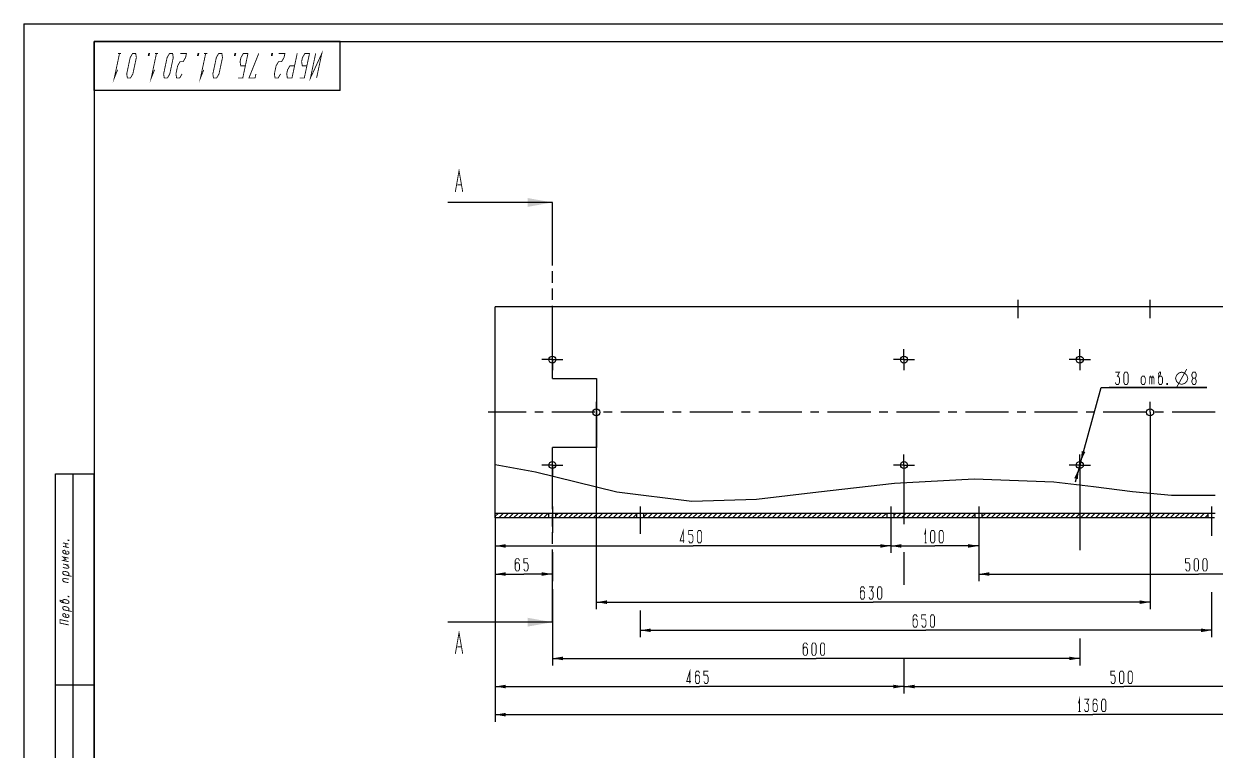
# Model space of a CAD drawing. Header units: millimetres. Extents: x 0 to 594, y 0 to 420.
# Drawn here: x 0 to 338.8, y 213.4 to 420 of the extents above; entities that cross this region are included whole.
import ezdxf

# ---------------------------------------------------------------- set-up
doc = ezdxf.new("R2010")
doc.units = ezdxf.units.MM
doc.header["$LTSCALE"] = 32.67
doc.linetypes.add('CENTER', pattern=[0.6, 0.375, -0.075, 0.075, -0.075])
doc.linetypes.add('PHANTOM', pattern=[0.8, 0.45, -0.05, 0.1, -0.05, 0.1, -0.05])
doc.layers.get('0').update_dxf_attribs({"linetype": 'CONTINUOUS'})
for name, color, linetype in [('ALL_AXIS', 7, 'CONTINUOUS'), ('ALL_DIMENSIONS', 7, 'CONTINUOUS'), ('DEFAULT_3', 7, 'PHANTOM')]:
    doc.layers.add(name, color=color, linetype=linetype)
doc.styles.get("Standard").update_dxf_attribs({"font": 'txt', "width": 0.7})
doc.dimstyles.new('DIMSTYLE_1', dxfattribs={"dimtxt": 3.5, "dimasz": 3, "dimexe": 0.18, "dimexo": 0.0625, "dimgap": 0.09, "dimtad": 1, "dimdec": 5, "dimlfac": 4, "dimdsep": 46, "dimtxsty": 'STANDARD', "dimblk": '_FILLED', "dimblk1": '_FILLED', "dimblk2": '_FILLED', "dimcen": 0.09, "dimadec": 0, "dimazin": 0, "dimtp": 1.2, "dimtm": 1.2, "dimtfac": 1, "dimtdec": 5, "dimtofl": 0, "dimtmove": 0, "dimatfit": 3, "dimldrblk": '_FILLED', "dimfxl": 1, "dimtolj": 1, "dimarcsym": 0})
doc.dimstyles.new('DIMSTYLE_4', dxfattribs={"dimtxt": 3.5, "dimasz": 3, "dimexe": 0.18, "dimexo": 0.0625, "dimgap": 0.09, "dimtad": 1, "dimtih": 1, "dimtoh": 1, "dimdec": 5, "dimlfac": 4, "dimdsep": 46, "dimtxsty": 'STANDARD', "dimblk": '_FILLED', "dimblk1": '_FILLED', "dimblk2": '_FILLED', "dimcen": 0.09, "dimadec": 0, "dimazin": 0, "dimtp": 0.2, "dimtm": 0.2, "dimtfac": 1, "dimtdec": 5, "dimtofl": 0, "dimtmove": 0, "dimatfit": 3, "dimldrblk": '_FILLED', "dimfxl": 1, "dimtolj": 1, "dimarcsym": 0})
doc.dimstyles.new('DIMSTYLE_5', dxfattribs={"dimtxt": 3.5, "dimasz": 3, "dimexe": 0.18, "dimexo": 0.0625, "dimgap": 0.09, "dimtad": 1, "dimdec": 5, "dimlfac": 4, "dimdsep": 46, "dimtxsty": 'STANDARD', "dimblk": '_FILLED', "dimblk1": '_FILLED', "dimblk2": '_FILLED', "dimcen": 0.09, "dimadec": 0, "dimazin": 0, "dimtp": 0.3, "dimtm": 0.3, "dimtfac": 1, "dimtdec": 5, "dimtofl": 0, "dimtmove": 0, "dimatfit": 3, "dimldrblk": '_FILLED', "dimfxl": 1, "dimtolj": 1, "dimarcsym": 0})
doc.dimstyles.new('DIMSTYLE_6', dxfattribs={"dimtxt": 3.5, "dimasz": 3, "dimexe": 0.18, "dimexo": 0.0625, "dimgap": 0.09, "dimtad": 1, "dimdec": 5, "dimlfac": 4, "dimdsep": 46, "dimtxsty": 'STANDARD', "dimblk": '_FILLED', "dimblk1": '_FILLED', "dimblk2": '_FILLED', "dimcen": 0.09, "dimadec": 0, "dimazin": 0, "dimtp": 0.8, "dimtm": 0.8, "dimtfac": 1, "dimtdec": 5, "dimtofl": 0, "dimtmove": 0, "dimatfit": 3, "dimldrblk": '_FILLED', "dimfxl": 1, "dimtolj": 1, "dimarcsym": 0})

# ---------------------------------------------------------------- blocks, each defined once
blk = doc.blocks.new('_FILLED')
at = {"color": 0, "linetype": 'BYBLOCK'}
blk.add_solid([(0, 0), (-1, 0.17), (-1, -0.17)], dxfattribs=at)
blk = doc.blocks.new('*D0')
at = {"layer": 'ALL_DIMENSIONS', "color": 2, "linetype": 'CONTINUOUS'}
for p, q in [((134.07, 279.91), (134.07, 221.48)), ((474.07, 280.23), (474.07, 221.48)), ((134.07, 223.48), (304.07, 223.48)), ((474.07, 223.48), (304.07, 223.48))]:
    blk.add_line(p, q, dxfattribs=at)
at = {"layer": 'ALL_DIMENSIONS', "color": 2, "linetype": 'CONTINUOUS', "xscale": 3, "yscale": 3, "zscale": 3, "rotation": 180}
blk.add_blockref('_FILLED', (134.07, 223.48), dxfattribs=at)
at = {"layer": 'ALL_DIMENSIONS', "color": 2, "linetype": 'CONTINUOUS', "xscale": 3, "yscale": 3, "zscale": 3}
blk.add_blockref('_FILLED', (474.07, 223.48), dxfattribs=at)
blk = doc.blocks.new('*D3')
at = {"layer": 'ALL_DIMENSIONS', "color": 2, "linetype": 'CONTINUOUS'}
for p, q in [((300.32, 294.48), (306.4, 316.55)), ((306.4, 316.55), (336.41, 316.55)), ((336.41, 316.55), (308.65, 316.55)), ((300.59, 295.45), (300.32, 294.48)), ((300.59, 295.45), (300.59, 295.45)), ((300.32, 294.48), (299, 289.66)), ((300.06, 293.52), (300.32, 294.48)), ((300.06, 293.52), (300.06, 293.52))]:
    blk.add_line(p, q, dxfattribs=at)
at = {"layer": 'ALL_DIMENSIONS', "color": 2, "linetype": 'CONTINUOUS', "xscale": 3, "yscale": 3, "zscale": 3}
for p, rotation in [((300.59, 295.45), 254.6078218206), ((300.06, 293.52), 74.6051785824)]:
    blk.add_blockref('_FILLED', p, dxfattribs=dict(at, rotation=rotation))
blk = doc.blocks.new('*D6')
at = {"layer": 'ALL_DIMENSIONS', "color": 2, "linetype": 'CONTINUOUS'}
for p, q in [((300.32, 294.48), (300.32, 270.27)), ((150.32, 259.17), (150.32, 237.48)), ((300.32, 245.19), (300.32, 237.48)), ((150.32, 239.48), (225.32, 239.48)), ((300.32, 239.48), (225.32, 239.48))]:
    blk.add_line(p, q, dxfattribs=at)
at = {"layer": 'ALL_DIMENSIONS', "color": 2, "linetype": 'CONTINUOUS', "xscale": 3, "yscale": 3, "zscale": 3, "rotation": 180}
blk.add_blockref('_FILLED', (150.32, 239.48), dxfattribs=at)
at = {"layer": 'ALL_DIMENSIONS', "color": 2, "linetype": 'CONTINUOUS', "xscale": 3, "yscale": 3, "zscale": 3}
blk.add_blockref('_FILLED', (300.32, 239.48), dxfattribs=at)
blk = doc.blocks.new('*D7')
at = {"layer": 'ALL_DIMENSIONS', "color": 2, "linetype": 'CONTINUOUS'}
for p, q in [((250.32, 292.05), (250.32, 277.7)), ((134.07, 280.3), (134.07, 229.48)), ((250.32, 269.67), (250.32, 260.37)), ((250.32, 235.97), (250.32, 229.48)), ((134.07, 231.48), (192.2, 231.48)), ((250.32, 231.48), (192.2, 231.48))]:
    blk.add_line(p, q, dxfattribs=at)
at = {"layer": 'ALL_DIMENSIONS', "color": 2, "linetype": 'CONTINUOUS', "xscale": 3, "yscale": 3, "zscale": 3, "rotation": 180}
blk.add_blockref('_FILLED', (134.07, 231.48), dxfattribs=at)
at = {"layer": 'ALL_DIMENSIONS', "color": 2, "linetype": 'CONTINUOUS', "xscale": 3, "yscale": 3, "zscale": 3}
blk.add_blockref('_FILLED', (250.32, 231.48), dxfattribs=at)
blk = doc.blocks.new('*D8')
at = {"layer": 'ALL_DIMENSIONS', "color": 2, "linetype": 'CONTINUOUS'}
for p, q in [((375.32, 294.48), (375.32, 277.09)), ((375.32, 261.54), (375.32, 229.48)), ((250.32, 239.48), (250.32, 229.48)), ((250.32, 231.48), (312.82, 231.48)), ((375.32, 231.48), (312.82, 231.48))]:
    blk.add_line(p, q, dxfattribs=at)
at = {"layer": 'ALL_DIMENSIONS', "color": 2, "linetype": 'CONTINUOUS', "xscale": 3, "yscale": 3, "zscale": 3, "rotation": 180}
blk.add_blockref('_FILLED', (250.32, 231.48), dxfattribs=at)
at = {"layer": 'ALL_DIMENSIONS', "color": 2, "linetype": 'CONTINUOUS', "xscale": 3, "yscale": 3, "zscale": 3}
blk.add_blockref('_FILLED', (375.32, 231.48), dxfattribs=at)
blk = doc.blocks.new('*D9')
at = {"layer": 'ALL_DIMENSIONS', "color": 2, "linetype": 'CONTINUOUS'}
for p, q in [((162.82, 309.48), (162.82, 253.48)), ((320.32, 309.48), (320.32, 253.48)), ((162.82, 255.48), (241.57, 255.48)), ((320.32, 255.48), (241.57, 255.48))]:
    blk.add_line(p, q, dxfattribs=at)
at = {"layer": 'ALL_DIMENSIONS', "color": 2, "linetype": 'CONTINUOUS', "xscale": 3, "yscale": 3, "zscale": 3, "rotation": 180}
blk.add_blockref('_FILLED', (162.82, 255.48), dxfattribs=at)
at = {"layer": 'ALL_DIMENSIONS', "color": 2, "linetype": 'CONTINUOUS', "xscale": 3, "yscale": 3, "zscale": 3}
blk.add_blockref('_FILLED', (320.32, 255.48), dxfattribs=at)
blk = doc.blocks.new('*D10')
at = {"layer": 'ALL_DIMENSIONS', "color": 2, "linetype": 'CONTINUOUS'}
for p, q in [((134.07, 279.48), (134.07, 261.48)), ((150.32, 279.48), (150.32, 275.22)), ((150.32, 269.7), (150.32, 261.48)), ((134.07, 263.48), (142.2, 263.48)), ((150.32, 263.48), (142.2, 263.48))]:
    blk.add_line(p, q, dxfattribs=at)
at = {"layer": 'ALL_DIMENSIONS', "color": 2, "linetype": 'CONTINUOUS', "xscale": 3, "yscale": 3, "zscale": 3, "rotation": 180}
blk.add_blockref('_FILLED', (134.07, 263.48), dxfattribs=at)
at = {"layer": 'ALL_DIMENSIONS', "color": 2, "linetype": 'CONTINUOUS', "xscale": 3, "yscale": 3, "zscale": 3}
blk.add_blockref('_FILLED', (150.32, 263.48), dxfattribs=at)
blk = doc.blocks.new('*D11')
at = {"layer": 'ALL_DIMENSIONS', "color": 2, "linetype": 'CONTINUOUS'}
for p, q in [((134.07, 279.48), (134.07, 269.48)), ((246.57, 279.48), (246.57, 269.48)), ((134.07, 271.48), (190.32, 271.48)), ((246.57, 271.48), (190.32, 271.48))]:
    blk.add_line(p, q, dxfattribs=at)
at = {"layer": 'ALL_DIMENSIONS', "color": 2, "linetype": 'CONTINUOUS', "xscale": 3, "yscale": 3, "zscale": 3, "rotation": 180}
blk.add_blockref('_FILLED', (134.07, 271.48), dxfattribs=at)
at = {"layer": 'ALL_DIMENSIONS', "color": 2, "linetype": 'CONTINUOUS', "xscale": 3, "yscale": 3, "zscale": 3}
blk.add_blockref('_FILLED', (246.57, 271.48), dxfattribs=at)
blk = doc.blocks.new('*D13')
at = {"layer": 'ALL_DIMENSIONS', "color": 2, "linetype": 'CONTINUOUS'}
for p, q in [((271.57, 279.48), (271.57, 261.48)), ((396.57, 279.48), (396.57, 261.48)), ((271.57, 263.48), (334.07, 263.48)), ((396.57, 263.48), (334.07, 263.48))]:
    blk.add_line(p, q, dxfattribs=at)
at = {"layer": 'ALL_DIMENSIONS', "color": 2, "linetype": 'CONTINUOUS', "xscale": 3, "yscale": 3, "zscale": 3, "rotation": 180}
blk.add_blockref('_FILLED', (271.57, 263.48), dxfattribs=at)
at = {"layer": 'ALL_DIMENSIONS', "color": 2, "linetype": 'CONTINUOUS', "xscale": 3, "yscale": 3, "zscale": 3}
blk.add_blockref('_FILLED', (396.57, 263.48), dxfattribs=at)
blk = doc.blocks.new('*D17')
at = {"layer": 'ALL_DIMENSIONS', "color": 2, "linetype": 'CONTINUOUS'}
for p, q in [((175.32, 279.48), (175.32, 274.96)), ((337.82, 279.48), (337.82, 274.33)), ((337.82, 258.28), (337.82, 245.48)), ((175.32, 253.13), (175.32, 245.48)), ((175.32, 247.48), (256.57, 247.48)), ((337.82, 247.48), (256.57, 247.48))]:
    blk.add_line(p, q, dxfattribs=at)
at = {"layer": 'ALL_DIMENSIONS', "color": 2, "linetype": 'CONTINUOUS', "xscale": 3, "yscale": 3, "zscale": 3, "rotation": 180}
blk.add_blockref('_FILLED', (175.32, 247.48), dxfattribs=at)
at = {"layer": 'ALL_DIMENSIONS', "color": 2, "linetype": 'CONTINUOUS', "xscale": 3, "yscale": 3, "zscale": 3}
blk.add_blockref('_FILLED', (337.82, 247.48), dxfattribs=at)
blk = doc.blocks.new('*D18')
at = {"layer": 'ALL_DIMENSIONS', "color": 2, "linetype": 'CONTINUOUS'}
for p, q in [((246.57, 277.48), (246.57, 269.48)), ((271.57, 277.48), (271.57, 269.48)), ((246.57, 271.48), (259.07, 271.48)), ((271.57, 271.48), (259.07, 271.48))]:
    blk.add_line(p, q, dxfattribs=at)
at = {"layer": 'ALL_DIMENSIONS', "color": 2, "linetype": 'CONTINUOUS', "xscale": 3, "yscale": 3, "zscale": 3, "rotation": 180}
blk.add_blockref('_FILLED', (246.57, 271.48), dxfattribs=at)
at = {"layer": 'ALL_DIMENSIONS', "color": 2, "linetype": 'CONTINUOUS', "xscale": 3, "yscale": 3, "zscale": 3}
blk.add_blockref('_FILLED', (271.57, 271.48), dxfattribs=at)

msp = doc.modelspace()

# ---------------------------------------------------------------- linework, layer by layer
at = {"color": 7, "linetype": 'CONTINUOUS'}
for p, q in [((0, 420), (0, 0)), ((0, 420), (594, 420)), ((90, 415), (20, 415)), ((20, 401), (20, 415)), ((20, 415), (20, 5)), ((20, 415), (589, 415)), ((90, 401), (90, 415)), ((90, 401), (20, 401)), ((150.3236612, 369.1847294), (126.6236612, 369.1847294)), ((134.0736612, 279.4844294), (134.0736612, 339.4844294)), ((474.0736612, 339.4844294), (134.0736612, 339.4844294)), ((9, 172), (9, 292)), ((9, 292), (20, 292)), ((14, 172), (14, 292)), ((20, 172), (20, 292)), ((145.5354102, 292.4936978), (134.0736612, 294.5939944)), ((168.6261975, 286.7862389), (145.5354102, 292.4936978)), ((247.6645477, 289.2033859), (226.0140792, 286.7862389)), ((270.2609713, 290.462363), (247.6645477, 289.2033859)), ((292.9666078, 289.655633), (270.2609713, 290.462363)), ((304.1926816, 288.3060272), (292.9666078, 289.655633)), ((315.3222861, 286.8242513), (304.1926816, 288.3060272)), ((189.9966665, 284.1006105), (168.6261975, 286.7862389)), ((208.4162583, 284.6744963), (189.9966665, 284.1006105)), ((226.0140792, 286.7862389), (208.4162583, 284.6744963)), ((326.4428722, 285.8297742), (315.3222861, 286.8242513)), ((338.8277897, 285.7818137), (326.4428722, 285.8297742)), ((149.3236612, 280.7344294), (134.0736612, 280.7344294)), ((149.3236612, 279.4844294), (134.0736612, 279.4844294)), ((149.3236612, 279.4844294), (149.3236612, 280.7344294)), ((151.3236612, 279.4844294), (151.3236612, 280.7344294)), ((174.3236612, 280.7344294), (151.3236612, 280.7344294)), ((174.3236612, 279.4844294), (151.3236612, 279.4844294)), ((174.3236612, 279.4844294), (174.3236612, 280.7344294)), ((176.3236612, 279.4844294), (176.3236612, 280.7344294)), ((245.5736612, 280.7344294), (176.3236612, 280.7344294)), ((245.5736612, 279.4844294), (176.3236612, 279.4844294)), ((245.5736612, 279.4844294), (245.5736612, 280.7344294)), ((247.5736612, 279.4844294), (247.5736612, 280.7344294)), ((270.5736612, 280.7344294), (247.5736612, 280.7344294)), ((270.5736612, 279.4844294), (247.5736612, 279.4844294)), ((270.5736612, 279.4844294), (270.5736612, 280.7344294)), ((272.5736612, 279.4844294), (272.5736612, 280.7344294)), ((336.8236612, 280.7344294), (272.5736612, 280.7344294)), ((336.8236612, 279.4844294), (272.5736612, 279.4844294)), ((336.8236612, 279.4844294), (336.8236612, 280.7344294)), ((150.3236612, 249.7841294), (126.6236612, 249.7841294)), ((9, 232), (20, 232))]:
    msp.add_line(p, q, dxfattribs=at)
at = {"color": 5, "linetype": 'CONTINUOUS'}
for p, q in [((126.6236612, 369.1847294), (120.6236612, 369.1847294)), ((126.6236612, 249.7841294), (120.6236612, 249.7841294))]:
    msp.add_line(p, q, dxfattribs=at)
at = {"color": 2, "linetype": 'CONTINUOUS'}
for p, q in [((134.0736612, 279.9098979), (134.8981927, 280.7344294)), ((135.0624063, 279.4844294), (136.3124063, 280.7344294)), ((136.4766198, 279.4844294), (137.7266198, 280.7344294)), ((137.8908334, 279.4844294), (139.1408334, 280.7344294)), ((139.305047, 279.4844294), (140.555047, 280.7344294)), ((140.7192605, 279.4844294), (141.9692605, 280.7344294)), ((142.1334741, 279.4844294), (143.3834741, 280.7344294)), ((143.5476877, 279.4844294), (144.7976877, 280.7344294)), ((144.9619012, 279.4844294), (146.2119012, 280.7344294)), ((146.3761148, 279.4844294), (147.6261148, 280.7344294)), ((147.7903283, 279.4844294), (149.0403283, 280.7344294)), ((149.2045419, 279.4844294), (149.3236612, 279.6035487)), ((151.3236612, 280.1893352), (151.8687555, 280.7344294)), ((152.032969, 279.4844294), (153.282969, 280.7344294)), ((153.4471826, 279.4844294), (154.6971826, 280.7344294)), ((154.8613962, 279.4844294), (156.1113962, 280.7344294)), ((156.2756097, 279.4844294), (157.5256097, 280.7344294)), ((157.6898233, 279.4844294), (158.9398233, 280.7344294)), ((159.1040368, 279.4844294), (160.3540368, 280.7344294)), ((160.5182504, 279.4844294), (161.7682504, 280.7344294)), ((161.932464, 279.4844294), (163.182464, 280.7344294)), ((163.3466775, 279.4844294), (164.5966775, 280.7344294)), ((164.7608911, 279.4844294), (166.0108911, 280.7344294)), ((166.1751047, 279.4844294), (167.4251047, 280.7344294)), ((167.5893182, 279.4844294), (168.8393182, 280.7344294)), ((169.0035318, 279.4844294), (170.2535318, 280.7344294)), ((170.4177453, 279.4844294), (171.6677453, 280.7344294)), ((171.8319589, 279.4844294), (173.0819589, 280.7344294)), ((173.2461725, 279.4844294), (174.3236612, 280.5619182)), ((176.3236612, 279.733491), (177.3245996, 280.7344294)), ((177.4888132, 279.4844294), (178.7388132, 280.7344294)), ((178.9030267, 279.4844294), (180.1530267, 280.7344294)), ((180.3172403, 279.4844294), (181.5672403, 280.7344294)), ((181.7314538, 279.4844294), (182.9814538, 280.7344294)), ((183.1456674, 279.4844294), (184.3956674, 280.7344294)), ((184.559881, 279.4844294), (185.809881, 280.7344294)), ((185.9740945, 279.4844294), (187.2240945, 280.7344294)), ((187.3883081, 279.4844294), (188.6383081, 280.7344294)), ((188.8025217, 279.4844294), (190.0525217, 280.7344294)), ((190.2167352, 279.4844294), (191.4667352, 280.7344294)), ((191.6309488, 279.4844294), (192.8809488, 280.7344294)), ((193.0451623, 279.4844294), (194.2951623, 280.7344294)), ((194.4593759, 279.4844294), (195.7093759, 280.7344294)), ((195.8735895, 279.4844294), (197.1235895, 280.7344294)), ((197.287803, 279.4844294), (198.537803, 280.7344294)), ((198.7020166, 279.4844294), (199.9520166, 280.7344294)), ((200.1162301, 279.4844294), (201.3662301, 280.7344294)), ((201.5304437, 279.4844294), (202.7804437, 280.7344294)), ((202.9446573, 279.4844294), (204.1946573, 280.7344294)), ((204.3588708, 279.4844294), (205.6088708, 280.7344294)), ((205.7730844, 279.4844294), (207.0230844, 280.7344294)), ((207.187298, 279.4844294), (208.437298, 280.7344294)), ((208.6015115, 279.4844294), (209.8515115, 280.7344294)), ((210.0157251, 279.4844294), (211.2657251, 280.7344294)), ((211.4299386, 279.4844294), (212.6799386, 280.7344294)), ((212.8441522, 279.4844294), (214.0941522, 280.7344294)), ((214.2583658, 279.4844294), (215.5083658, 280.7344294)), ((215.6725793, 279.4844294), (216.9225793, 280.7344294)), ((217.0867929, 279.4844294), (218.3367929, 280.7344294)), ((218.5010065, 279.4844294), (219.7510065, 280.7344294)), ((219.91522, 279.4844294), (221.16522, 280.7344294)), ((221.3294336, 279.4844294), (222.5794336, 280.7344294)), ((222.7436471, 279.4844294), (223.9936471, 280.7344294)), ((224.1578607, 279.4844294), (225.4078607, 280.7344294)), ((225.5720743, 279.4844294), (226.8220743, 280.7344294)), ((226.9862878, 279.4844294), (228.2362878, 280.7344294)), ((228.4005014, 279.4844294), (229.6505014, 280.7344294)), ((229.814715, 279.4844294), (231.064715, 280.7344294)), ((231.2289285, 279.4844294), (232.4789285, 280.7344294)), ((232.6431421, 279.4844294), (233.8931421, 280.7344294)), ((234.0573556, 279.4844294), (235.3073556, 280.7344294)), ((235.4715692, 279.4844294), (236.7215692, 280.7344294)), ((236.8857828, 279.4844294), (238.1357828, 280.7344294)), ((238.2999963, 279.4844294), (239.5499963, 280.7344294)), ((239.7142099, 279.4844294), (240.9642099, 280.7344294)), ((241.1284235, 279.4844294), (242.3784235, 280.7344294)), ((242.542637, 279.4844294), (243.792637, 280.7344294)), ((243.9568506, 279.4844294), (245.2068506, 280.7344294)), ((245.3710641, 279.4844294), (245.5736612, 279.6870265)), ((247.5736612, 280.2728129), (248.0352777, 280.7344294)), ((248.1994913, 279.4844294), (249.4494913, 280.7344294)), ((249.6137048, 279.4844294), (250.8637048, 280.7344294)), ((251.0279184, 279.4844294), (252.2779184, 280.7344294)), ((252.442132, 279.4844294), (253.692132, 280.7344294)), ((253.8563455, 279.4844294), (255.1063455, 280.7344294)), ((255.2705591, 279.4844294), (256.5205591, 280.7344294)), ((256.6847726, 279.4844294), (257.9347726, 280.7344294)), ((258.0989862, 279.4844294), (259.3489862, 280.7344294)), ((259.5131998, 279.4844294), (260.7631998, 280.7344294)), ((260.9274133, 279.4844294), (262.1774133, 280.7344294)), ((262.3416269, 279.4844294), (263.5916269, 280.7344294)), ((263.7558405, 279.4844294), (265.0058405, 280.7344294)), ((265.170054, 279.4844294), (266.420054, 280.7344294)), ((266.5842676, 279.4844294), (267.8342676, 280.7344294)), ((267.9984811, 279.4844294), (269.2484811, 280.7344294)), ((269.4126947, 279.4844294), (270.5736612, 280.6453959)), ((272.5736612, 279.8169688), (273.4911218, 280.7344294)), ((273.6553354, 279.4844294), (274.9053354, 280.7344294)), ((275.069549, 279.4844294), (276.319549, 280.7344294)), ((276.4837625, 279.4844294), (277.7337625, 280.7344294)), ((277.8979761, 279.4844294), (279.1479761, 280.7344294)), ((279.3121896, 279.4844294), (280.5621896, 280.7344294)), ((280.7264032, 279.4844294), (281.9764032, 280.7344294)), ((282.1406168, 279.4844294), (283.3906168, 280.7344294)), ((283.5548303, 279.4844294), (284.8048303, 280.7344294)), ((284.9690439, 279.4844294), (286.2190439, 280.7344294)), ((286.3832575, 279.4844294), (287.6332575, 280.7344294)), ((287.797471, 279.4844294), (289.047471, 280.7344294)), ((289.2116846, 279.4844294), (290.4616846, 280.7344294)), ((290.6258981, 279.4844294), (291.8758981, 280.7344294)), ((292.0401117, 279.4844294), (293.2901117, 280.7344294)), ((293.4543253, 279.4844294), (294.7043253, 280.7344294)), ((294.8685388, 279.4844294), (296.1185388, 280.7344294)), ((296.2827524, 279.4844294), (297.5327524, 280.7344294)), ((297.696966, 279.4844294), (298.946966, 280.7344294)), ((299.1111795, 279.4844294), (300.3611795, 280.7344294)), ((300.5253931, 279.4844294), (301.7753931, 280.7344294)), ((301.9396066, 279.4844294), (303.1896066, 280.7344294)), ((303.3538202, 279.4844294), (304.6038202, 280.7344294)), ((304.7680338, 279.4844294), (306.0180338, 280.7344294)), ((306.1822473, 279.4844294), (307.4322473, 280.7344294)), ((307.5964609, 279.4844294), (308.8464609, 280.7344294)), ((309.0106745, 279.4844294), (310.2606745, 280.7344294)), ((310.424888, 279.4844294), (311.674888, 280.7344294)), ((311.8391016, 279.4844294), (313.0891016, 280.7344294)), ((313.2533151, 279.4844294), (314.5033151, 280.7344294)), ((314.6675287, 279.4844294), (315.9175287, 280.7344294)), ((316.0817423, 279.4844294), (317.3317423, 280.7344294)), ((317.4959558, 279.4844294), (318.7459558, 280.7344294)), ((318.9101694, 279.4844294), (320.1601694, 280.7344294)), ((320.324383, 279.4844294), (321.574383, 280.7344294)), ((321.7385965, 279.4844294), (322.9885965, 280.7344294)), ((323.1528101, 279.4844294), (324.4028101, 280.7344294)), ((324.5670236, 279.4844294), (325.8170236, 280.7344294)), ((325.9812372, 279.4844294), (327.2312372, 280.7344294)), ((327.3954508, 279.4844294), (328.6454508, 280.7344294)), ((328.8096643, 279.4844294), (330.0596643, 280.7344294)), ((330.2238779, 279.4844294), (331.4738779, 280.7344294)), ((331.6380914, 279.4844294), (332.8880914, 280.7344294)), ((333.052305, 279.4844294), (334.302305, 280.7344294)), ((334.4665186, 279.4844294), (335.7165186, 280.7344294)), ((335.8807321, 279.4844294), (336.8236612, 280.4273585))]:
    msp.add_line(p, q, dxfattribs=at)
at = {"color": 2, "linetype": 'CONTINUOUS', "const_width": 0.25}
for points in [[(26.6643197, 406.9115076), (25.730854, 404.5781796), (27.2187498, 411.5781998)], [(27.6562511, 411.5781998), (26.7812508, 411.5781998)], [(31.8124995, 411.5781998), (32.0020174, 410.4115177), (31.0100861, 405.7448617), (30.3246037, 404.5781796), (29.4496034, 404.5781796), (29.2600878, 405.7448617), (30.2520168, 410.4115177), (30.9374992, 411.5781998), (31.8124995, 411.5781998)], [(35.5312489, 411.5781998), (35.7499996, 411.5781998), (35.6260079, 410.9948588), (35.4072595, 410.9948588), (35.5312489, 411.5781998)], [(37.1643184, 406.9115076), (36.2308549, 404.5781796), (37.7187507, 411.5781998)], [(38.156252, 411.5781998), (37.2812495, 411.5781998)], [(42.3124982, 411.5781998), (42.5020161, 410.4115177), (41.510087, 405.7448617), (40.8246023, 404.5781796), (39.9496043, 404.5781796), (39.7600865, 405.7448617), (40.7520155, 410.4115177), (41.4375002, 411.5781998), (42.3124982, 411.5781998)], [(45.0100881, 405.7448617), (44.3246034, 404.5781796), (43.4496054, 404.5781796), (43.2600875, 405.7448617), (43.7560498, 408.0781897), (44.4415345, 409.2448718), (45.3165325, 409.2448718), (46.0020171, 410.4115177), (46.2500005, 411.5781998), (44.5, 411.5781998)], [(49.5312487, 411.5781998), (49.7500016, 411.5781998), (49.6260099, 410.9948588), (49.407257, 410.9948588), (49.5312487, 411.5781998)], [(51.1643182, 406.9115076), (50.2308546, 404.5781796), (51.7187505, 411.5781998)], [(52.1562518, 411.5781998), (51.2812492, 411.5781998)], [(56.3124979, 411.5781998), (56.5020158, 410.4115177), (55.5100867, 405.7448617), (54.8246021, 404.5781796), (53.9496041, 404.5781796), (53.7600862, 405.7448617), (54.7520153, 410.4115177), (55.4374999, 411.5781998), (56.3124979, 411.5781998)], [(60.0312519, 411.5781998), (60.2500003, 411.5781998), (60.1260086, 410.9948588), (59.9072602, 410.9948588), (60.0312519, 411.5781998)], [(63.7500013, 411.5781998), (62.2621055, 404.5781796), (60.9496062, 404.5781796)], [(63.7500013, 411.5781998), (62.4375021, 411.5781998), (61.7520174, 410.4115177), (61.504034, 409.2448718), (61.6935519, 408.0781897), (63.0060511, 408.0781897)], [(66.8125011, 411.5781998), (64.012106, 404.5781796), (65.762102, 404.5781796), (66.0100854, 405.7448617)], [(70.5312506, 411.5781998), (70.7499989, 411.5781998), (70.6260072, 410.9948588), (70.4072589, 410.9948588), (70.5312506, 411.5781998)], [(73.0100875, 405.7448617), (72.3246029, 404.5781796), (71.4496049, 404.5781796), (71.260087, 405.7448617), (71.7560538, 408.0781897), (72.4415339, 409.2448718), (73.3165365, 409.2448718), (74.0020166, 410.4115177), (74.25, 411.5781998), (72.4999995, 411.5781998)], [(77.7500011, 411.5781998), (76.2621007, 404.5781796), (74.9496059, 404.5781796), (74.7600881, 405.7448617), (75.0080715, 406.9115076), (75.6935516, 408.0781897), (77.0060509, 408.0781897)], [(81.2500021, 411.5781998), (79.7621017, 404.5781796), (78.4496025, 404.5781796)], [(81.2500021, 411.5781998), (79.9375029, 411.5781998), (79.2520137, 410.4115177), (79.0040303, 409.2448718), (79.1935527, 408.0781897), (80.5060519, 408.0781897)], [(83.2621028, 404.5781796), (84.7500032, 411.5781998), (81.5121068, 404.5781796), (82.9999981, 411.5781998)], [(11.1112594, 272.3542654), (12.7779258, 271.9999827)], [(12.7779258, 271.0000005), (11.1112594, 271.3542469)], [(11.9445926, 271.1771418), (11.9445926, 272.177124)], [(12.7779258, 273.1250079), (12.7779258, 273.0000011), (12.5695928, 273.0442683), (12.5695928, 273.1692751), (12.7779258, 273.1250079)], [(12.7779258, 266.9999993), (11.1112594, 267.3542457), (11.9445926, 267.6771317), (11.1112594, 268.3542642), (12.7779258, 268.0000177)], [(11.9445926, 269.1771412), (11.9445926, 269.927146), (11.5279254, 270.2656941), (11.1112594, 270.1042511), (11.1112594, 269.60426), (11.5279254, 269.2657119), (12.3612586, 269.0885706), (12.7779258, 269.2500135), (12.7779258, 269.7500046), (12.3612586, 270.0885527)], [(11.1112594, 266.3542635), (12.7779258, 266.0000171)], [(11.1112594, 265.3542451), (12.3612586, 265.0885693), (12.7779258, 265.2500123), (12.7779258, 265.4999897), (11.9445926, 266.1771222)], [(12.7779258, 262.999998), (12.7779258, 263.7500028), (12.3612586, 264.0885509), (11.5279254, 264.2656923), (11.1112594, 264.1042493), (11.1112594, 263.6042582), (11.5279254, 263.265692)], [(13.611259, 262.8228748), (11.1112594, 263.3542626)], [(11.5279254, 261.2656913), (11.1112594, 261.6042576), (11.1112594, 262.1042668), (11.5279254, 262.2656917), (12.7779258, 261.9999977)], [(12.7779258, 260.9999974), (11.1112594, 261.354262)], [(11.5279254, 255.2656895), (10.6945922, 255.942822), (10.2779262, 256.0313926), (10.2779262, 255.7813971), (10.6945922, 255.4428309), (12.3612586, 255.0885663), (12.7779258, 255.2499911), (12.7779258, 255.7500004), (12.3612586, 256.0885666), (11.5279254, 256.2656898), (11.1112594, 256.104265), (11.1112594, 255.6042557)], [(12.7779258, 252.999995), (12.7779258, 253.7499998), (12.3612586, 254.088566), (11.5279254, 254.2656892), (11.1112594, 254.1042643), (11.1112594, 253.6042551), (11.5279254, 253.2656889)], [(12.7779258, 257.1250031), (12.7779258, 256.9999962), (12.5695928, 257.0442816), (12.5695928, 257.1692884), (12.7779258, 257.1250031)], [(13.611259, 252.8228718), (11.1112594, 253.3542596)], [(11.9445926, 251.1771357), (11.9445926, 251.9271224), (11.5279254, 252.2656886), (11.1112594, 252.1042637), (11.1112594, 251.6042545), (11.5279254, 251.2656883), (12.3612586, 251.0885651), (12.7779258, 251.2500081), (12.7779258, 251.7499991), (12.3612586, 252.0885654)], [(12.7779258, 248.9999938), (10.2779262, 249.5313997), (10.2779262, 250.5314), (12.7779258, 249.9999941)]]:
    msp.add_lwpolyline(points, dxfattribs=at)
at = {"color": 7, "linetype": 'CONTINUOUS', "const_width": 0.25}
for points in [[(122.7236575, 372.1847318), (123.7736624, 378.1847336), (124.8236581, 372.1847318)], [(123.2486645, 374.1847324), (124.2986602, 374.1847324)], [(122.7236575, 240.7841298), (123.7736624, 246.7841316), (124.8236581, 240.7841298)], [(123.2486645, 242.7841304), (124.2986602, 242.7841304)]]:
    msp.add_lwpolyline(points, dxfattribs=at)
at = {"color": 7, "linetype": 'CONTINUOUS'}
for points in [[(150.3236612, 369.1847294), (143.3236612, 367.9347294), (143.3236612, 370.4347294)], [(150.3236612, 249.7841294), (143.3236612, 248.5341294), (143.3236612, 251.0341294)]]:
    msp.add_solid(points, dxfattribs=at)
at = {"layer": 'ALL_AXIS', "color": 7, "linetype": 'CENTER'}
for p, q in [((282.8236612, 336.2344294), (282.8236612, 341.4844294)), ((320.3236612, 336.2344294), (320.3236612, 341.4844294)), ((150.3236612, 324.4844294), (150.3236612, 327.4844294)), ((250.3236612, 324.4844294), (250.3236612, 327.4844294)), ((300.3236612, 324.4844294), (300.3236612, 327.4844294)), ((150.3236612, 324.4844294), (147.3236612, 324.4844294)), ((150.3236612, 324.4844294), (150.3236612, 321.4844294)), ((150.3236612, 324.4844294), (153.3236612, 324.4844294)), ((250.3236612, 324.4844294), (247.3236612, 324.4844294)), ((250.3236612, 324.4844294), (250.3236612, 321.4844294)), ((250.3236612, 324.4844294), (253.3236612, 324.4844294)), ((300.3236612, 324.4844294), (297.3236612, 324.4844294)), ((300.3236612, 324.4844294), (300.3236612, 321.4844294)), ((300.3236612, 324.4844294), (303.3236612, 324.4844294)), ((162.8236612, 309.4844294), (162.8236612, 312.4844294)), ((320.3236612, 309.4844294), (320.3236612, 312.4844294)), ((476.0736612, 309.4844294), (132.0736612, 309.4844294)), ((162.8236612, 309.4844294), (162.8236612, 306.4844294)), ((320.3236612, 309.4844294), (320.3236612, 306.4844294)), ((150.3236612, 294.4844294), (150.3236612, 297.4844294)), ((250.3236612, 294.4844294), (250.3236612, 297.4844294)), ((300.3236612, 294.4844294), (300.3236612, 297.4844294)), ((150.3236612, 294.4844294), (147.3236612, 294.4844294)), ((150.3236612, 294.4844294), (150.3236612, 291.4844294)), ((150.3236612, 294.4844294), (153.3236612, 294.4844294)), ((250.3236612, 294.4844294), (247.3236612, 294.4844294)), ((250.3236612, 294.4844294), (250.3236612, 291.4844294)), ((250.3236612, 294.4844294), (253.3236612, 294.4844294)), ((300.3236612, 294.4844294), (297.3236612, 294.4844294)), ((300.3236612, 294.4844294), (303.3236612, 294.4844294)), ((300.3236612, 294.4844294), (300.3236612, 291.4844294)), ((150.3236612, 282.7344294), (150.3236612, 277.4844294)), ((175.3236612, 282.7344294), (175.3236612, 277.4844294)), ((246.5736612, 282.7344294), (246.5736612, 277.4844294)), ((271.5736612, 282.7344294), (271.5736612, 277.4844294)), ((337.8236612, 282.7344294), (337.8236612, 277.4844294))]:
    msp.add_line(p, q, dxfattribs=at)
at = {"layer": 'ALL_AXIS', "color": 7, "linetype": 'CONTINUOUS'}
for p, q in [((151.3227262, 280.7344294), (149.3245963, 280.7344294)), ((151.3227262, 279.4844294), (149.3245963, 279.4844294)), ((176.3227262, 280.7344294), (174.3245963, 280.7344294)), ((176.1054927, 279.4844294), (174.3245963, 279.4844294)), ((247.5727262, 280.7344294), (245.5745963, 280.7344294)), ((247.5727262, 279.4844294), (245.5745963, 279.4844294)), ((272.5727262, 280.7344294), (270.5745963, 280.7344294)), ((272.3554927, 279.4844294), (270.5745963, 279.4844294)), ((338.8227262, 280.7344294), (336.8245963, 280.7344294)), ((338.6054927, 279.4844294), (336.8245963, 279.4844294))]:
    msp.add_line(p, q, dxfattribs=at)
for centre in [(150.3236612, 324.4844294), (250.3236612, 324.4844294), (300.3236612, 324.4844294), (162.8236612, 309.4844294), (320.3236612, 309.4844294), (150.3236612, 294.4844294), (250.3236612, 294.4844294), (300.3236612, 294.4844294)]:
    msp.add_circle(centre, 1, dxfattribs=at)
at = {"layer": 'ALL_DIMENSIONS', "color": 2, "linetype": 'CONTINUOUS', "const_width": 0.25}
for points in [[(327.8391647, 316.5473361), (330.7558337, 321.7973331)], [(310.3975206, 320.9223215), (311.6225006, 320.9223215), (311.0100106, 319.7556394), (311.3162556, 319.7556394), (311.6225006, 319.1723346), (311.6225006, 318.0056525), (311.3162556, 317.4223114), (310.7037656, 317.4223114), (310.3975206, 318.0056525)], [(313.1537618, 317.4223114), (312.8475168, 318.0056525), (312.8475168, 320.3389805), (313.1537618, 320.9223215), (313.7662518, 320.9223215), (314.0724968, 320.3389805), (314.0724968, 318.0056525), (313.7662518, 317.4223114), (313.1537618, 317.4223114)], [(317.7475093, 318.0056525), (318.0537543, 317.4223114), (318.6662443, 317.4223114), (318.9724893, 318.0056525), (318.9724893, 319.1723346), (318.6662443, 319.7556394), (318.0537543, 319.7556394), (317.7475093, 319.1723346), (317.7475093, 318.0056525)], [(320.1975055, 319.1723346), (320.5037505, 319.7556394), (320.8099955, 319.1723346), (320.8099955, 317.4223114)], [(320.1975055, 317.4223114), (320.1975055, 319.7556394)], [(320.8099955, 319.1723346), (321.1162405, 319.7556394), (321.4225217, 319.1723346), (321.4225217, 317.4223114)], [(322.6475017, 319.1723346), (323.2599917, 320.3389805), (323.2599917, 320.9223215), (322.9537467, 320.9223215), (322.6475017, 320.3389805), (322.6475017, 318.0056525), (322.9537467, 317.4223114), (323.5662729, 317.4223114), (323.8725179, 318.0056525), (323.8725179, 319.1723346), (323.5662729, 319.7556394), (322.9537467, 319.7556394)], [(327.5474941, 319.1723346), (327.8391647, 320.0473099), (328.4225057, 320.630651), (329.2975173, 320.9223215), (330.1724927, 320.630651), (330.7558337, 320.0473099), (331.0475043, 319.1723346), (330.7558337, 318.297323), (330.1724927, 317.7139819), (329.2975173, 317.4223114), (328.4225057, 317.7139819), (327.8391647, 318.297323), (327.5474941, 319.1723346)], [(333.1329214, 319.1723346), (333.4391664, 319.7556394), (333.4391664, 320.3389805), (333.1329214, 320.9223215), (332.5204314, 320.9223215), (332.2141864, 320.3389805), (332.2141864, 319.7556394), (332.5204314, 319.1723346)], [(332.5204314, 317.4223114), (333.1329214, 317.4223114), (333.4391664, 318.0056525), (333.4391664, 318.5889935), (333.1329214, 319.1723346), (332.5204314, 319.1723346), (332.2141864, 318.5889935), (332.2141864, 318.0056525), (332.5204314, 317.4223114)], [(325.2506385, 317.4223114), (325.0974979, 317.4223114), (325.0974979, 317.7139819), (325.2506385, 317.7139819), (325.2506385, 317.4223114)], [(187.5674097, 272.3594136), (187.5674097, 275.8594237), (186.6486566, 272.9427546), (187.8736547, 272.9427546)], [(189.0986528, 272.9427546), (189.404916, 272.3594136), (190.0174059, 272.3594136), (190.3236691, 272.9427546), (190.3236691, 274.1094368), (190.0174059, 274.6927778), (189.0986528, 274.6927778), (189.0986528, 275.8594237), (190.3236691, 275.8594237)], [(191.8549122, 272.3594136), (191.5486672, 272.9427546), (191.5486672, 275.2760826), (191.8549122, 275.8594237), (192.4674203, 275.8594237), (192.7736653, 275.2760826), (192.7736653, 272.9427546), (192.4674203, 272.3594136), (191.8549122, 272.3594136)], [(256.1642946, 274.6927778), (256.4705396, 275.8594237), (256.4705396, 272.3594136)], [(258.1549052, 272.3594136), (257.8486602, 272.9427546), (257.8486602, 275.2760826), (258.1549052, 275.8594237), (258.7674133, 275.8594237), (259.0736583, 275.2760826), (259.0736583, 272.9427546), (258.7674133, 272.3594136), (258.1549052, 272.3594136)], [(260.6049196, 272.3594136), (260.2986564, 272.9427546), (260.2986564, 275.2760826), (260.6049196, 275.8594237), (261.2174095, 275.8594237), (261.5236545, 275.2760826), (261.5236545, 272.9427546), (261.2174095, 272.3594136), (260.6049196, 272.3594136)], [(256.1642946, 272.3594136), (256.7767846, 272.3594136)], [(140.9736585, 267.2760802), (140.6674135, 267.8594213), (140.0549145, 267.8594213), (139.7486604, 267.2760802), (139.7486604, 264.9427522), (140.0549145, 264.3594474), (140.6674135, 264.3594474), (140.9736585, 264.9427522), (140.9736585, 266.1094343), (140.6674135, 266.6927754), (140.0549145, 266.6927754), (139.7486604, 266.1094343)], [(142.1986657, 264.9427522), (142.5049107, 264.3594474), (143.1174098, 264.3594474), (143.4236638, 264.9427522), (143.4236638, 266.1094343), (143.1174098, 266.6927754), (142.1986657, 266.6927754), (142.1986657, 267.8594213), (143.4236638, 267.8594213)], [(330.3986506, 264.9427522), (330.7048956, 264.3594474), (331.3174219, 264.3594474), (331.6236669, 264.9427522), (331.6236669, 266.1094343), (331.3174219, 266.6927754), (330.3986506, 266.6927754), (330.3986506, 267.8594213), (331.6236669, 267.8594213)], [(333.1549281, 264.3594474), (332.8486469, 264.9427522), (332.8486469, 267.2760802), (333.1549281, 267.8594213), (333.7674181, 267.8594213), (334.0736631, 267.2760802), (334.0736631, 264.9427522), (333.7674181, 264.3594474), (333.1549281, 264.3594474)], [(335.6049243, 264.3594474), (335.2986793, 264.9427522), (335.2986793, 267.2760802), (335.6049243, 267.8594213), (336.2174143, 267.8594213), (336.5236593, 267.2760802), (336.5236593, 264.9427522), (336.2174143, 264.3594474), (335.6049243, 264.3594474)], [(239.1236658, 259.2760959), (238.8174027, 259.859437), (238.2049127, 259.859437), (237.8986677, 259.2760959), (237.8986677, 256.9427679), (238.2049127, 256.3594268), (238.8174027, 256.3594268), (239.1236658, 256.9427679), (239.1236658, 258.1094319), (238.8174027, 258.6927548), (238.2049127, 258.6927548), (237.8986677, 258.1094319)], [(240.3486639, 259.859437), (241.573662, 259.859437), (240.9611539, 258.6927548), (241.2674171, 258.6927548), (241.573662, 258.1094319), (241.573662, 256.9427679), (241.2674171, 256.3594268), (240.6549089, 256.3594268), (240.3486639, 256.9427679)], [(243.1049052, 256.3594268), (242.7986602, 256.9427679), (242.7986602, 259.2760959), (243.1049052, 259.859437), (243.7174133, 259.859437), (244.0236583, 259.2760959), (244.0236583, 256.9427679), (243.7174133, 256.3594268), (243.1049052, 256.3594268)], [(254.1236523, 251.2760934), (253.8174073, 251.8594345), (253.2049173, 251.8594345), (252.8986542, 251.2760934), (252.8986542, 248.9427654), (253.2049173, 248.3594244), (253.8174073, 248.3594244), (254.1236523, 248.9427654), (254.1236523, 250.1094294), (253.8174073, 250.6927705), (253.2049173, 250.6927705), (252.8986542, 250.1094294)], [(255.3486685, 248.9427654), (255.6549135, 248.3594244), (256.2674035, 248.3594244), (256.5736666, 248.9427654), (256.5736666, 250.1094294), (256.2674035, 250.6927705), (255.3486685, 250.6927705), (255.3486685, 251.8594345), (256.5736666, 251.8594345)], [(258.1049097, 248.3594244), (257.7986647, 248.9427654), (257.7986647, 251.2760934), (258.1049097, 251.8594345), (258.7174178, 251.8594345), (259.0236628, 251.2760934), (259.0236628, 248.9427654), (258.7174178, 248.3594244), (258.1049097, 248.3594244)], [(222.8736654, 243.276091), (222.5674023, 243.8594321), (221.9549123, 243.8594321), (221.6486673, 243.276091), (221.6486673, 240.942763), (221.9549123, 240.3594219), (222.5674023, 240.3594219), (222.8736654, 240.942763), (222.8736654, 242.109427), (222.5674023, 242.6927681), (221.9549123, 242.6927681), (221.6486673, 242.109427)], [(224.4049085, 240.3594219), (224.0986635, 240.942763), (224.0986635, 243.276091), (224.4049085, 243.8594321), (225.0174166, 243.8594321), (225.3236616, 243.276091), (225.3236616, 240.942763), (225.0174166, 240.3594219), (224.4049085, 240.3594219)], [(226.8549047, 240.3594219), (226.5486597, 240.942763), (226.5486597, 243.276091), (226.8549047, 243.8594321), (227.4674128, 243.8594321), (227.7736578, 243.276091), (227.7736578, 240.942763), (227.4674128, 240.3594219), (226.8549047, 240.3594219)], [(189.4424035, 232.3594376), (189.4424035, 235.8594296), (188.5236685, 232.9427606), (189.7486666, 232.9427606)], [(192.1986628, 235.2760886), (191.8924178, 235.8594296), (191.2799097, 235.8594296), (190.9736647, 235.2760886), (190.9736647, 232.9427606), (191.2799097, 232.3594376), (191.8924178, 232.3594376), (192.1986628, 232.9427606), (192.1986628, 234.1094246), (191.8924178, 234.6927656), (191.2799097, 234.6927656), (190.9736647, 234.1094246)], [(193.4236609, 232.9427606), (193.7299059, 232.3594376), (194.3424141, 232.3594376), (194.6486591, 232.9427606), (194.6486591, 234.1094246), (194.3424141, 234.6927656), (193.4236609, 234.6927656), (193.4236609, 235.8594296), (194.6486591, 235.8594296)], [(309.1486487, 232.9427606), (309.4548937, 232.3594376), (310.0674199, 232.3594376), (310.3736649, 232.9427606), (310.3736649, 234.1094246), (310.0674199, 234.6927656), (309.1486487, 234.6927656), (309.1486487, 235.8594296), (310.3736649, 235.8594296)], [(311.9049261, 232.3594376), (311.5986449, 232.9427606), (311.5986449, 235.2760886), (311.9049261, 235.8594296), (312.5174161, 235.8594296), (312.8236611, 235.2760886), (312.8236611, 232.9427606), (312.5174161, 232.3594376), (311.9049261, 232.3594376)], [(314.3549224, 232.3594376), (314.0486774, 232.9427606), (314.0486774, 235.2760886), (314.3549224, 235.8594296), (314.9674124, 235.8594296), (315.2736573, 235.2760886), (315.2736573, 232.9427606), (314.9674124, 232.3594376), (314.3549224, 232.3594376)], [(299.9392921, 226.6927632), (300.2455371, 227.8594272), (300.2455371, 224.3594352)], [(301.6236577, 227.8594272), (302.8486558, 227.8594272), (302.2361658, 226.6927632), (302.5424108, 226.6927632), (302.8486558, 226.1094221), (302.8486558, 224.9427581), (302.5424108, 224.3594352), (301.9299027, 224.3594352), (301.6236577, 224.9427581)], [(305.2986702, 227.2761042), (304.9924252, 227.8594272), (304.3798989, 227.8594272), (304.0736539, 227.2761042), (304.0736539, 224.9427581), (304.3798989, 224.3594352), (304.9924252, 224.3594352), (305.2986702, 224.9427581), (305.2986702, 226.1094221), (304.9924252, 226.6927632), (304.3798989, 226.6927632), (304.0736539, 226.1094221)], [(306.8298951, 224.3594352), (306.5236501, 224.9427581), (306.5236501, 227.2761042), (306.8298951, 227.8594272), (307.4424214, 227.8594272), (307.7486664, 227.2761042), (307.7486664, 224.9427581), (307.4424214, 224.3594352), (306.8298951, 224.3594352)], [(299.9392921, 224.3594352), (300.5517821, 224.3594352)]]:
    msp.add_lwpolyline(points, dxfattribs=at)
at = {"layer": 'DEFAULT_3', "color": 5, "linetype": 'PHANTOM'}
for p, q in [((150.3236612, 363.1847294), (150.3236612, 369.1847294)), ((150.3236612, 319.1079237), (150.3236612, 325.1079237)), ((150.3236612, 319.1079237), (156.3236612, 319.1079237)), ((156.8236612, 319.1079237), (162.8236612, 319.1079237)), ((162.8236612, 319.1079237), (162.8236612, 313.1079237)), ((162.8236612, 305.4371504), (162.8236612, 299.4371504)), ((150.3236612, 293.4371504), (150.3236612, 299.4371504)), ((156.3236612, 299.4371504), (150.3236612, 299.4371504)), ((162.8236612, 299.4371504), (156.8236612, 299.4371504)), ((150.3236612, 249.7841294), (150.3236612, 255.7841294))]:
    msp.add_line(p, q, dxfattribs=at)
at = {"layer": 'DEFAULT_3', "color": 2, "linetype": 'PHANTOM'}
for p, q in [((150.3236612, 325.1079237), (150.3236612, 363.1847294)), ((156.3236612, 319.1079237), (156.8236612, 319.1079237)), ((162.8236612, 313.1079237), (162.8236612, 305.4371504)), ((156.8236612, 299.4371504), (156.3236612, 299.4371504)), ((150.3236612, 255.7841294), (150.3236612, 293.4371504))]:
    msp.add_line(p, q, dxfattribs=at)

# ---------------------------------------------------------------- dimensions: what is measured, and where the dimension line sits
at = {"layer": 'ALL_DIMENSIONS', "color": 2, "linetype": 'CONTINUOUS'}
dim = msp.add_diameter_dim_2p(p1=(300.5890838, 295.4485616), p2=(300.0582387, 293.5202972), text='30 отв.<>', dimstyle='DIMSTYLE_4', dxfattribs=at)
dim.commit()
dim.dimension.update_dxf_attribs({"geometry": '*D3', "text_midpoint": (310.3975068, 317.4223211), "dimtype": 163})
for base, p1, p2, dimstyle, picture, middle in [((320.3236612, 255.4844294), (162.8236612, 309.4844294), (320.3236612, 309.4844294), 'DIMSTYLE_6', '*D9', (237.8986612, 256.3594294)), ((250.3236612, 231.4844294), (134.0736612, 280.2985901), (250.3236612, 292.0516283), 'DIMSTYLE_6', '*D7', (188.5236612, 232.3594294)), ((300.3236612, 239.4844294), (150.3236612, 259.1742732), (300.3236612, 294.4844294), 'DIMSTYLE_6', '*D6', (221.6486612, 240.3594294)), ((375.3236612, 231.4844294), (250.3236612, 239.4844294), (375.3236612, 294.4844294), 'DIMSTYLE_6', '*D8', (309.1486612, 232.3594294)), ((150.3236612, 263.4844294), (134.0736612, 279.4844294), (150.3236612, 279.4844294), 'DIMSTYLE_5', '*D10', (139.7486612, 264.3594294)), ((246.5736612, 271.4844294), (134.0736612, 279.4844294), (246.5736612, 279.4844294), 'DIMSTYLE_6', '*D11', (186.6486612, 272.3594294)), ((337.8236612, 247.4844294), (175.3236612, 279.4844294), (337.8236612, 279.4844294), 'DIMSTYLE_6', '*D17', (252.8986612, 248.3594294)), ((396.5736612, 263.4844294), (271.5736612, 279.4844294), (396.5736612, 279.4844294), 'DIMSTYLE_6', '*D13', (330.3986612, 264.3594294)), ((271.5736612, 271.4844294), (246.5736612, 277.4844294), (271.5736612, 277.4844294), 'DIMSTYLE_5', '*D18', (255.3986612, 272.3594294))]:
    dim = msp.add_linear_dim(base=base, p1=p1, p2=p2, dimstyle=dimstyle, dxfattribs=at)
    dim.commit()
    dim.dimension.update_dxf_attribs({"geometry": picture, "text_midpoint": middle, "dimtype": 160})
dim = msp.add_linear_dim(base=(134.0736612, 223.4844294), p1=(474.0736612, 280.2251336), p2=(134.0736612, 279.9068221), angle=180, dimstyle='DIMSTYLE_1', dxfattribs=at)
dim.commit()
dim.dimension.update_dxf_attribs({"geometry": '*D0', "text_midpoint": (299.1736612, 224.3594294), "dimtype": 160})

doc.saveas('drawing.dxf')
